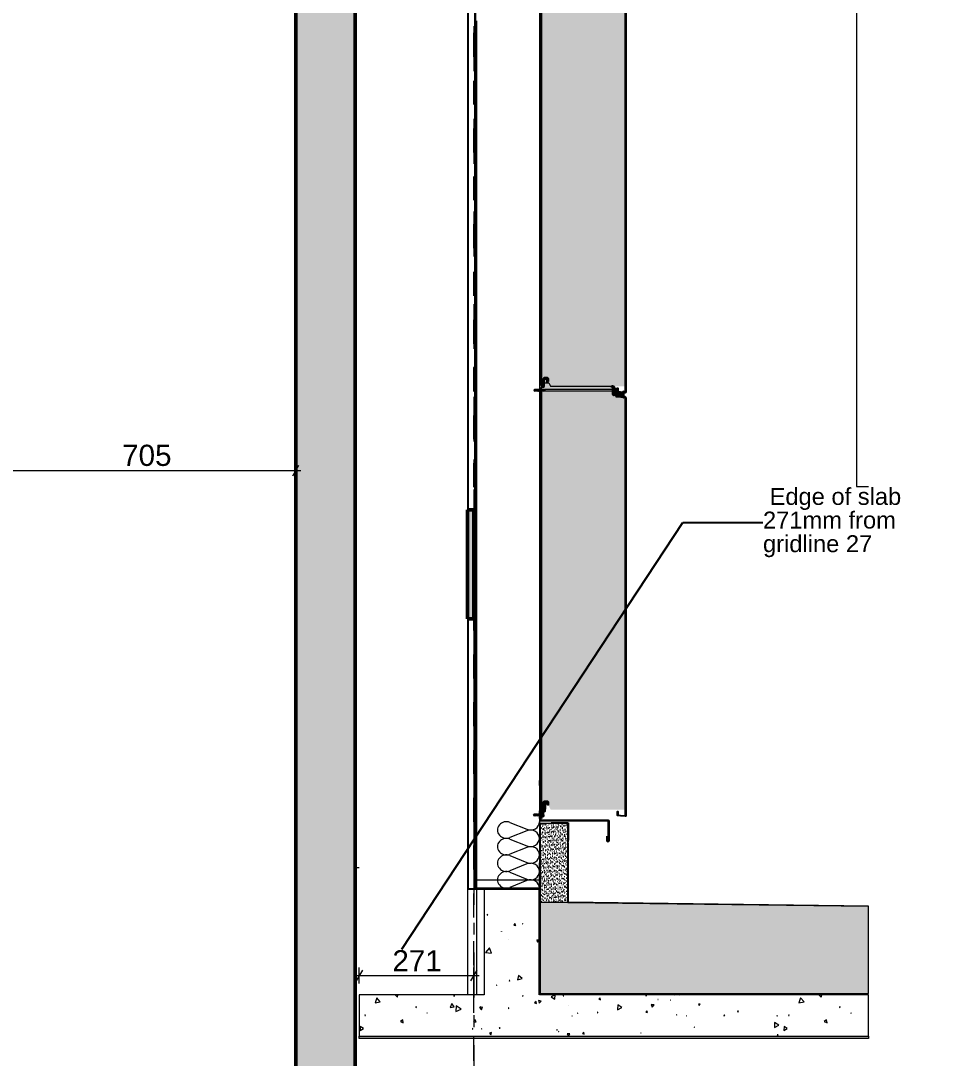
# Model space of a CAD drawing. Header units: millimetres. Extents: x -54677 to 188015, y -4000 to 32873.
# Drawn here: x 184998 to 187192, y 19067 to 21517 of the extents above; entities that cross this region are included whole.
import ezdxf

# ---------------------------------------------------------------- set-up
doc = ezdxf.new("R2010")
doc.units = ezdxf.units.MM
doc.header["$MEASUREMENT"] = 0
for name, pattern in [('Dashed', [112.888889, 56.444445, -56.444445]), ('Double Dashed', [218.722215, 105.83333, -42.333331, 28.222222, -42.333331]), ('HIDDEN', [47.625, 31.75, -15.875]), ('Hidden Line', [55, 45, -10])]:
    doc.linetypes.add(name, pattern=pattern)
doc.layers.add('2D Layer', color=7, linetype='Continuous')
doc.layers.add('New_2D Layer', color=7, linetype='Continuous')
for name, color, linetype, lineweight in [('2D Layer_Pen_No__1', 7, 'Continuous', 13), ('2D Layer_Pen_No__101', 252, 'Continuous', 15), ('2D Layer_Pen_No__146', 8, 'Continuous', 0), ('2D Layer_Pen_No__173', 1, 'Continuous', 18), ('2D Layer_Pen_No__191', 7, 'Continuous', 5), ('2D Layer_Pen_No__194', 7, 'Continuous', 25), ('2D Layer_Pen_No__2', 8, 'Continuous', 15), ('2D Layer_Pen_No__3', 7, 'Continuous', 18), ('2D Layer_Pen_No__4', 7, 'Continuous', 20), ('2D Layer_Pen_No__5', 7, 'Continuous', 25), ('2D Layer_Pen_No__6', 7, 'Continuous', 35), ('2D Layer_Pen_No__7', 7, 'Continuous', 35), ('2D Layer_Pen_No__85', 8, 'Continuous', 20), ('New_2D Layer_Pen_No__1', 7, 'Continuous', 13), ('New_2D Layer_Pen_No__160', 5, 'Continuous', 200), ('New_2D Layer_Pen_No__87', 8, 'Continuous', 20), ('New_2D Layer_Pen_No__88', 8, 'Continuous', 20), ('New_2D Layer_Pen_No__90', 8, 'Continuous', 20)]:
    doc.layers.add(name, color=color, linetype=linetype, lineweight=lineweight)
for name, color, linetype, lineweight, true_color in [('2D Layer_Pen_No__241', 7, 'Continuous', 13, 0xc30c20), ('2D Layer_Pen_No__61', 7, 'Continuous', 20, 0x6a6a6a), ('2D Layer_Pen_No__81', 7, 'Continuous', 20, 0x6a6a6a), ('New_2D Layer_Pen_No__147', 7, 'Continuous', 0, 0x606060), ('New_2D Layer_Pen_No__27', 7, 'Continuous', 50, 0x2a2a2a), ('New_2D Layer_Pen_No__30', 7, 'Continuous', 50, 0x2a2a2a)]:
    doc.layers.add(name, color=color, linetype=linetype, lineweight=lineweight, true_color=true_color)
doc.styles.add('GENERATED_STYLE_1', font='')
doc.styles.add('GENERATED_STYLE_2', font='')
doc.styles.get('GENERATED_STYLE_1').set_extended_font_data('Arial')
doc.styles.get('GENERATED_STYLE_2').set_extended_font_data('Swis721 BT')
doc.dimstyles.new('GENERATED_STYLE__1', dxfattribs={"dimtxt": 50, "dimasz": 19, "dimexe": 0.18, "dimexo": 50, "dimgap": 0.09, "dimtad": 1, "dimtih": 1, "dimtoh": 1, "dimdec": 0, "dimzin": 0, "dimdsep": 46, "dimtxsty": 'GENERATED_STYLE_1', "dimblk": 'ARROWHEAD_2', "dimblk1": 'ARROWHEAD_2', "dimblk2": 'ARROWHEAD_2', "dimcen": 0.09, "dimclrd": 7, "dimclre": 7, "dimclrt": 7, "dimadec": 0, "dimazin": 0, "dimtfac": 1, "dimtdec": 4, "dimtmove": 0, "dimatfit": 3, "dimfxl": 1, "dimtolj": 1, "dimtzin": 0, "dimarcsym": 0})
doc.dimstyles.new('GENERATED_STYLE__5', dxfattribs={"dimtxt": 0.18, "dimasz": 36.48, "dimexe": 0.18, "dimexo": 0.0625, "dimgap": 0.09, "dimtad": 0, "dimtih": 1, "dimtoh": 1, "dimdec": 4, "dimzin": 0, "dimdsep": 46, "dimcen": 0.09, "dimadec": 0, "dimazin": 0, "dimtfac": 1, "dimtdec": 4, "dimtmove": 0, "dimatfit": 3, "dimldrblk": 'ARROWHEAD_5', "dimfxl": 1, "dimtolj": 1, "dimtzin": 0, "dimarcsym": 0})
pattern_1 = [(37.5, (160184.873, 11417.1086), (-0.2519482, 7.7065243), [0, -6.079392, 0, -6.79932, 0, -6.49935]), (7.5, (160184.873, 11417.109), (7.078399, 11.2874554), [0, -3.279672, 0, -5.479452, 0, -2.09979]), (327.5, (160179.953, 11417.1086), (12.4553218, 0.022634), [0, -1.9998, 0, -7.19928, 0, -9.39906]), (317.5, (160179.953, 11417.109), (12.023304, 3.510351), [0, -0.9999, 0, -4.719528, 0, -5.39946])]

# ---------------------------------------------------------------- blocks, each defined once
blk = doc.blocks.new('*X65', base_point=(160184.9, 11417.1))
at = {"layer": '2D Layer_Pen_No__101', "linetype": 'Continuous'}
for p, q in [((186099.1, 19407), (186099, 19404.9)), ((186099, 19404.9), (186100.9, 19405.9)), ((186100.9, 19405.9), (186099.1, 19407)), ((186164.6, 19385.2), (186161.6, 19381.3)), ((186161.6, 19381.3), (186166.4, 19380.7)), ((186166.4, 19380.7), (186164.6, 19385.2)), ((186183, 19385.5), (186182.5, 19384.9)), ((186182.5, 19384.9), (186183.2, 19384.8)), ((186183.2, 19384.8), (186183, 19385.5)), ((186133, 19366.3), (186132.6, 19366.2)), ((186132.6, 19366.2), (186132.8, 19365.9)), ((186132.8, 19365.9), (186133, 19366.3)), ((186092.4, 19350), (186091.9, 19350.4)), ((186091.9, 19349.9), (186092.4, 19350)), ((186148.6, 19348.6), (186148.5, 19348.5)), ((186148.5, 19348.5), (186148.6, 19348.5)), ((186148.6, 19348.5), (186148.6, 19348.6)), ((186221.5, 19345.8), (186215.9, 19346.6)), ((186215.9, 19346.6), (186218, 19341.3)), ((186218, 19341.3), (186221.5, 19345.8)), ((186104.3, 19328.2), (186095.5, 19317.1)), ((186095.5, 19317.1), (186109.5, 19315)), ((186109.5, 19315), (186104.3, 19328.2)), ((186173.1, 19262.7), (186171, 19252)), ((186181.3, 19255.5), (186173.1, 19262.7)), ((186121.2, 19239.5), (186121.2, 19239)), ((186121.6, 19239.3), (186121.2, 19239.5)), ((186121.2, 19239), (186121.6, 19239.3)), ((186152.3, 19250.4), (186151.2, 19250.4)), ((186151.2, 19250.4), (186151.8, 19249.5)), ((186151.8, 19249.5), (186152.3, 19250.4)), ((186171, 19252), (186181.3, 19255.5)), ((185838.5, 19209.5), (185834.6, 19197.6)), ((185846.9, 19200.2), (185838.5, 19209.5)), ((185882.1, 19216.7), (185887.1, 19211.5)), ((185887.1, 19211.5), (185888.5, 19216.7)), ((186021.8, 19216.1), (186019.9, 19214.4)), ((186019.9, 19214.4), (186022.3, 19213.6)), ((186022.3, 19213.6), (186021.8, 19216.1)), ((186182.9, 19215.2), (186182.8, 19213.7)), ((186182.8, 19213.7), (186184.1, 19214.4)), ((186184.1, 19214.4), (186182.9, 19215.2)), ((186259.4, 19216.6), (186250.4, 19212.1)), ((186250.4, 19212.1), (186258.9, 19206.6)), ((186258.9, 19206.6), (186259.4, 19216.6)), ((186278.8, 19215.2), (186278.6, 19214.2)), ((186278.6, 19214.2), (186279.6, 19214.5)), ((186279.6, 19214.5), (186278.8, 19215.2)), ((186365.9, 19209.5), (186362.3, 19207)), ((186366.3, 19205.1), (186365.9, 19209.5)), ((186474.2, 19216.5), (186473.7, 19214.7)), ((186473.7, 19214.7), (186475.5, 19215.2)), ((186475.5, 19215.2), (186474.2, 19216.5)), ((186542.1, 19215.5), (186541.9, 19215.2)), ((186541.9, 19215.2), (186542.3, 19215.1)), ((186542.3, 19215.1), (186542.1, 19215.5)), ((186554.1, 19216.7), (186554.3, 19216.3)), ((186554.3, 19216.3), (186554.5, 19216.7)), ((186838.5, 19209.5), (186834.6, 19197.6)), ((186846.9, 19200.2), (186838.5, 19209.5)), ((186882.1, 19216.7), (186887.1, 19211.5)), ((186887.1, 19211.5), (186888.5, 19216.7)), ((185834.6, 19197.6), (185846.9, 19200.2)), ((185931.9, 19188.3), (185930.1, 19188.1)), ((185930.1, 19188.1), (185931.2, 19186.6)), ((185931.2, 19186.6), (185931.9, 19188.3)), ((186015.5, 19196), (186011.9, 19186.9)), ((186011.9, 19186.9), (186021.5, 19188.3)), ((186021.5, 19188.3), (186015.5, 19196)), ((186026, 19191.2), (186024.9, 19177.4)), ((186024.9, 19177.4), (186037.4, 19183.3)), ((186037.4, 19183.3), (186026, 19191.2)), ((186088, 19188.1), (186081.2, 19187.2)), ((186081.2, 19187.2), (186085.3, 19181.7)), ((186084.1, 19189.2), (186083.7, 19188.9)), ((186083.7, 19188.9), (186084.2, 19188.7)), ((186084.2, 19188.7), (186084.1, 19189.2)), ((186085.3, 19181.7), (186088, 19188.1)), ((186150, 19185.9), (186149, 19185.1)), ((186149, 19185.1), (186150.2, 19184.7)), ((186150.2, 19184.7), (186150, 19185.9)), ((186214.6, 19200.8), (186211, 19197.7)), ((186211, 19197.7), (186215.5, 19196.1)), ((186215.5, 19196.1), (186214.6, 19200.8)), ((186226.3, 19202), (186219.9, 19203.6)), ((186219.9, 19203.6), (186221.8, 19197.3)), ((186221.8, 19197.3), (186226.3, 19202)), ((186291.1, 19192.1), (186291, 19192.2)), ((186291, 19192.2), (186291, 19192.1)), ((186291, 19192.1), (186291.1, 19192.1)), ((186362.3, 19207), (186366.3, 19205.1)), ((186407.1, 19192.9), (186406.9, 19181.8)), ((186406.9, 19181.8), (186416.6, 19187.2)), ((186416.6, 19187.2), (186407.1, 19192.9)), ((186493, 19193.5), (186485.9, 19194.4)), ((186485.9, 19194.4), (186488.7, 19187.8)), ((186488.7, 19187.8), (186493, 19193.5)), ((186502.2, 19206.1), (186502.2, 19205.9)), ((186502.4, 19206), (186502.2, 19206.1)), ((186502.2, 19205.9), (186502.4, 19206)), ((186531.4, 19204.1), (186531.3, 19204)), ((186531.3, 19204), (186531.5, 19203.9)), ((186531.5, 19203.9), (186531.4, 19204.1)), ((186601.5, 19194.9), (186597.8, 19194.9)), ((186597.8, 19194.9), (186599.6, 19191.7)), ((186599.6, 19191.7), (186601.5, 19194.9)), ((186834.6, 19197.6), (186846.9, 19200.2)), ((186931.9, 19188.3), (186930.1, 19188.1)), ((186930.1, 19188.1), (186931.2, 19186.6)), ((186931.2, 19186.6), (186931.9, 19188.3)), ((185810.9, 19169.4), (185810.5, 19167.9)), ((185810.5, 19167.9), (185812, 19168.3)), ((185812, 19168.3), (185810.9, 19169.4)), ((185957.5, 19174.1), (185957.2, 19173.6)), ((185957.2, 19173.6), (185957.7, 19173.5)), ((185957.7, 19173.5), (185957.5, 19174.1)), ((186070, 19158.4), (186066.7, 19152.9)), ((186073.1, 19152.8), (186070, 19158.4)), ((186300, 19166.9), (186299.9, 19166.8)), ((186299.9, 19166.8), (186300, 19166.8)), ((186300, 19166.8), (186300, 19166.9)), ((186312.7, 19173.2), (186312.1, 19173.5)), ((186312.1, 19173.5), (186312.2, 19172.7)), ((186312.2, 19172.7), (186312.7, 19173.2)), ((186360.3, 19176.2), (186358.6, 19175.1)), ((186358.6, 19175.1), (186360.4, 19174.1)), ((186360.4, 19174.1), (186360.3, 19176.2)), ((186476, 19178.9), (186473.4, 19176.1)), ((186473.4, 19176.1), (186477.1, 19175.2)), ((186477.1, 19175.2), (186476, 19178.9)), ((186546.3, 19169.3), (186545.7, 19169.6)), ((186545.7, 19169.6), (186545.7, 19169)), ((186545.7, 19169), (186546.3, 19169.3)), ((186569.2, 19167.4), (186568.7, 19167.3)), ((186568.7, 19167.3), (186569, 19166.9)), ((186569, 19166.9), (186569.2, 19167.4)), ((186658.9, 19169.7), (186657.9, 19167.6)), ((186657.9, 19167.6), (186660.2, 19167.7)), ((186660.2, 19167.7), (186658.9, 19169.7)), ((186692.3, 19178), (186689.5, 19178.1)), ((186689.5, 19178.1), (186690.8, 19175.7)), ((186690.8, 19175.7), (186692.3, 19178)), ((186783.4, 19168.2), (186782.8, 19166.9)), ((186782.8, 19166.9), (186784.3, 19167)), ((186784.3, 19167), (186783.4, 19168.2)), ((186810.9, 19169.4), (186810.5, 19167.9)), ((186810.5, 19167.9), (186812, 19168.3)), ((186812, 19168.3), (186810.9, 19169.4)), ((186957.5, 19174.1), (186957.2, 19173.6)), ((186957.2, 19173.6), (186957.7, 19173.5)), ((186957.7, 19173.5), (186957.5, 19174.1)), ((185799.7, 19141.7), (185799.4, 19133)), ((185799.4, 19133), (185807.1, 19137.1)), ((185807.1, 19137.1), (185799.7, 19141.7)), ((185900.1, 19157.9), (185894.6, 19153.6)), ((185894.6, 19153.6), (185901.2, 19150.9)), ((185901.2, 19150.9), (185900.1, 19157.9)), ((186065.1, 19137), (186064, 19136.4)), ((186064, 19136.4), (186065, 19135.7)), ((186065, 19135.7), (186065.1, 19137)), ((186066.7, 19152.9), (186073.1, 19152.8)), ((186086.3, 19136.3), (186086, 19136.5)), ((186086, 19136.5), (186086, 19136.1)), ((186086, 19136.1), (186086.3, 19136.3)), ((186128.2, 19139.7), (186127.5, 19137.9)), ((186127.5, 19137.9), (186129.4, 19138.2)), ((186129.4, 19138.2), (186128.2, 19139.7)), ((186263.6, 19134.7), (186263.1, 19133.7)), ((186263.1, 19133.7), (186264.2, 19133.8)), ((186264.2, 19133.8), (186263.6, 19134.7)), ((186587.7, 19140.4), (186588.2, 19139.6)), ((186588.7, 19140.4), (186587.7, 19140.4)), ((186588.2, 19139.6), (186588.7, 19140.4)), ((186777.1, 19151.7), (186776.9, 19139.5)), ((186776.9, 19139.5), (186787.5, 19145.3)), ((186787.5, 19145.3), (186777.1, 19151.7)), ((186799.7, 19141.7), (186799.4, 19133)), ((186799.4, 19133), (186807.1, 19137.1)), ((186807.1, 19137.1), (186799.7, 19141.7)), ((186900.1, 19157.9), (186894.6, 19153.6)), ((186894.6, 19153.6), (186901.2, 19150.9)), ((186901.2, 19150.9), (186900.1, 19157.9)), ((186109.6, 19127.6), (186104.2, 19126.7)), ((186104.2, 19126.7), (186107.7, 19122.5)), ((186107.7, 19122.5), (186109.6, 19127.6)), ((186267.9, 19131.1), (186267.1, 19130.3)), ((186267.1, 19130.3), (186268.2, 19130.1)), ((186268.2, 19130.1), (186267.9, 19131.1)), ((186294.1, 19125.1), (186287.7, 19125.1)), ((186287.7, 19125.1), (186290.9, 19119.6)), ((186290.9, 19119.6), (186294.1, 19125.1)), ((186327.2, 19128.6), (186323.7, 19125.6)), ((186323.7, 19125.6), (186328.1, 19124.1)), ((186328.1, 19124.1), (186327.2, 19128.6)), ((186461.4, 19126.9), (186461.7, 19126.5)), ((186461.9, 19126.9), (186461.4, 19126.9)), ((186461.7, 19126.5), (186461.9, 19126.9)), ((186783.5, 19122.5), (186784.3, 19120.5)), ((186785.7, 19122.2), (186783.5, 19122.5)), ((186784.3, 19120.5), (186785.7, 19122.2))]:
    blk.add_line(p, q, dxfattribs=at)
blk = doc.blocks.new('Fill_12_2', base_point=(160184.9, 11417.1))
at = {"layer": '2D Layer_Pen_No__2', "linetype": 'Continuous'}
for p, q in [((186222.3, 19466.7), (186091.9, 19466.7)), ((186091.9, 19466.7), (186091.9, 19216.7)), ((186222.3, 19216.7), (186222.3, 19466.7)), ((186091.9, 19216.7), (185797.3, 19216.7)), ((185797.3, 19216.7), (185797.3, 19119.1)), ((186998.6, 19216.7), (186222.3, 19216.7)), ((186998.6, 19119.1), (186998.6, 19216.7)), ((185797.3, 19119.1), (186998.6, 19119.1))]:
    blk.add_line(p, q, dxfattribs=at)
at = {"layer": '2D Layer_Pen_No__101', "linetype": 'Continuous'}
blk.add_blockref('*X65', (160184.9, 11417.1), dxfattribs=at)
blk = doc.blocks.new('Fiber Insulation 17[2]_2', base_point=(186222.4, 19625.6))
at = {"layer": '2D Layer_Pen_No__1', "linetype": 'Continuous'}
for p, q in [((186152.9, 19624), (186192.9, 19607.7)), ((186192.9, 19604.4), (186152.9, 19588)), ((186152.9, 19584.7), (186192.9, 19568.4)), ((186192.9, 19565.1), (186152.9, 19548.8)), ((186152.9, 19545.5), (186192.9, 19529.2)), ((186192.9, 19525.9), (186152.9, 19509.6)), ((186152.9, 19506.3), (186192.9, 19490)), ((186192.9, 19486.7), (186152.9, 19470.4))]:
    blk.add_line(p, q, dxfattribs=at)
for centre, start_param, end_param in [((186144.5, 19606), 1.158003, 5.125183), ((186201.3, 19625.6), 4.299596, 6.283185), ((186201.3, 19586.4), 0, 1.983589), ((186144.5, 19566.8), 1.158003, 5.125183), ((186201.3, 19586.4), 4.299596, 6.283185), ((186201.3, 19547.2), 0, 1.983589), ((186144.5, 19527.6), 1.158003, 5.125183), ((186201.3, 19547.2), 4.299596, 6.283185), ((186201.3, 19507.9), 0, 1.983589), ((186144.5, 19488.3), 1.158003, 5.125183), ((186201.3, 19507.9), 4.299596, 6.283185), ((186201.3, 19468.7), 0, 1.983589)]:
    blk.add_ellipse(centre, major_axis=(21, 0), ratio=0.932631, start_param=start_param, end_param=end_param, dxfattribs=at)
blk = doc.blocks.new('*D79', base_point=(160184.9, 11417.1))
at = {"layer": 'New_2D Layer_Pen_No__1', "linetype": 'Continuous'}
for p, q in [((185797.3, 19243.6), (185797.3, 19281.1)), ((186067.9, 19220.2), (186067.9, 19281.1)), ((185785.1, 19262.3), (185797.3, 19262.3)), ((185804.5, 19274.8), (185790.1, 19249.8)), ((185797.3, 19262.3), (186067.9, 19262.3)), ((186060.7, 19249.8), (186075.2, 19274.8)), ((186067.9, 19262.3), (186080.2, 19262.3))]:
    blk.add_line(p, q, dxfattribs=at)
at = {"layer": 'New_2D Layer_Pen_No__1', "insert": (185875.4, 19272.3), "char_height": 50, "attachment_point": 7, "style": 'GENERATED_STYLE_1'}
blk.add_mtext('\\A1;{\\fArial|b0|i0|c0|p34;271}', dxfattribs=at)
blk = doc.blocks.new('ARROWHEAD_2')
at = {"color": 0, "linetype": 'Continuous', "lineweight": 0}
for p, q in [((0, 0), (-1, 0)), ((-0.38, -0.66), (0.38, 0.66))]:
    blk.add_line(p, q, dxfattribs=at)
blk = doc.blocks.new('*D83', base_point=(160184.9, 11417.1))
at = {"layer": 'New_2D Layer_Pen_No__1', "linetype": 'Continuous'}
for p, q in [((184949.5, 20467.6), (184935.1, 20442.6)), ((184942.3, 20104), (184942.3, 20473.8)), ((185640.1, 20442.6), (185654.5, 20467.6)), ((185647.3, 20127.2), (185647.3, 20473.8)), ((184930.1, 20455.1), (184942.3, 20455.1)), ((184942.3, 20455.1), (185647.3, 20455.1)), ((185647.3, 20455.1), (185659.5, 20455.1))]:
    blk.add_line(p, q, dxfattribs=at)
at = {"layer": 'New_2D Layer_Pen_No__1', "insert": (185237.6, 20465.1), "char_height": 50, "attachment_point": 7, "style": 'GENERATED_STYLE_1'}
blk.add_mtext('\\A1;{\\fArial|b0|i0|c0|p34;705}', dxfattribs=at)
blk = doc.blocks.new('ARROWHEAD_5')
at = {"color": 0, "linetype": 'Continuous', "lineweight": 0}
blk.add_line((0, 0), (-1, 0), dxfattribs=at)
blk.add_solid([(-1, 0.2679), (0, 0), (-1, -0.2679), (-1, 0.2679)], dxfattribs=at)

msp = doc.modelspace()

# ---------------------------------------------------------------- hatches: boundary and pattern name
at = {"layer": '2D Layer_Pen_No__1', "linetype": 'Continuous'}
msp.add_hatch(color=256, dxfattribs=at).paths.add_polyline_path([(186226.7, 19649.5), (186226.3, 19649.6), (186226.3, 19633.6), (186226.7, 19633.7)])
at = {"layer": '2D Layer_Pen_No__101', "linetype": 'Continuous'}
h = msp.add_hatch(dxfattribs=at)
h.set_pattern_fill('AR_SAND_0002', color=256, style=0, pattern_type=2)
h.set_pattern_definition(pattern_1)
h.paths.add_polyline_path([(186289.3, 19621.3), (186224.2, 19621.3), (186224.2, 19435.9), (186289.3, 19435)])
h = msp.add_hatch(dxfattribs=at)
h.set_pattern_fill('AR_SAND_0002', color=256, style=0, pattern_type=2)
h.set_pattern_definition(pattern_1)
h.paths.add_polyline_path([(186998.6, 19426.1), (186224.2, 19435.9), (186224.2, 19219.7), (186998.6, 19219.7)])
at = {"layer": '2D Layer_Pen_No__146', "linetype": 'Continuous'}
msp.add_hatch(color=256, dxfattribs=at).paths.add_polyline_path([(185797.3, 19113.9), (185797.3, 19119.1), (186998.6, 19119.1), (186998.6, 19113.9)])
at = {"layer": '2D Layer_Pen_No__3', "linetype": 'Continuous'}
h = msp.add_hatch(dxfattribs=at)
h.set_pattern_fill('ANSI31_0002', color=256, style=0, pattern_type=2)
h.set_pattern_definition([(45, (185468.97, 20000.53), (-220.97, 220.97), [])])
h.paths.add_polyline_path([(186232, 20669.9), (186233.2, 20669.9, -0.304072), (186235.7, 20671.6), (186239.7, 20671.6, -0.414214), (186241.3, 20669.9), (186242.2, 20669.9), (186242.2, 20672.5, 0.414214), (186241.2, 20673.6), (186234.1, 20673.6, 0.39896), (186232.1, 20671.7)])
msp.add_hatch(color=256, dxfattribs=at).paths.add_polyline_path([(186235.7, 20671.6), (186239.7, 20671.6, -0.414214), (186241.3, 20669.9), (186242.2, 20669.9), (186242.2, 20672.5, 0.414214), (186241.2, 20673.6), (186234.1, 20673.6, 0.39896), (186232.1, 20671.7), (186232, 20669.9), (186233.2, 20669.9, -0.304072)])
h = msp.add_hatch(dxfattribs=at)
h.set_pattern_fill('ANSI31_0002', color=256, style=0, pattern_type=2)
h.set_pattern_definition([(45, (185468.97, 19000.53), (-220.97, 220.97), [])])
h.paths.add_polyline_path([(186232, 19669.9), (186233.2, 19669.9, -0.304072), (186235.7, 19671.6), (186239.7, 19671.6, -0.414214), (186241.3, 19669.9), (186242.2, 19669.9), (186242.2, 19672.5, 0.414214), (186241.2, 19673.6), (186234.1, 19673.6, 0.39896), (186232.1, 19671.7)])
at = {"layer": '2D Layer_Pen_No__4', "linetype": 'Continuous', "lineweight": 0, "true_color": 0x000000}
for points in [[(186226.8, 21540), (186226.8, 20674), (186226.8, 20674.1), (186243.8, 20674.1), (186243.8, 20664.1), (186248.8, 20654.1), (186425.8, 20654.1), (186425.8, 21540)], [(186235.4, 20647.2), (186236.1, 20646.4), (186395.8, 20646.4), (186395.8, 20652.3, 0.085197), (186395.8, 20652.7), (186391.1, 20652.7), (186391.1, 20654.1), (186248.8, 20654.1), (186244.9, 20661.9), (186233.6, 20661.9), (186233.6, 20651.9), (186228.8, 20651.9), (186226.8, 20649.9), (186226.8, 20646.4), (186227.1, 20646.4), (186227.4, 20647.2), (186227.1, 20646), (186227.2, 20646), (186227.5, 20645.3), (186227.6, 20645.3), (186228.1, 20646.4), (186227.4, 20647.2)], [(186425.8, 20540), (186425.8, 20616), (186425.8, 20627), (186418.2, 20627.6), (186416.3, 20627.8), (186402.8, 20629), (186402.8, 20631.6, 0.177727), (186402.7, 20632), (186395.8, 20632.7), (186395.8, 20642), (186395.4, 20642.4), (186237.6, 20642.4), (186236.7, 20640.5), (186236.4, 20641.3), (186235.3, 20641.3), (186234.7, 20640.5), (186234.4, 20641.3), (186233.3, 20641.3), (186232.7, 20640.5), (186232.4, 20641.3), (186231.3, 20641.3), (186230.7, 20640.5), (186230.4, 20641.3), (186229.3, 20641.3), (186228.7, 20640.5), (186228.4, 20641.3), (186227.3, 20641.3), (186226.8, 20640.7), (186226.8, 20540)], [(186226.8, 20540), (186226.8, 19674), (186226.8, 19674.1), (186243.8, 19674.1), (186243.8, 19664.1), (186248.8, 19654.1), (186425.8, 19654.1), (186425.8, 20540)]]:
    msp.add_hatch(color=178, dxfattribs=at).paths.add_polyline_path(points)
at = {"layer": '2D Layer_Pen_No__4', "linetype": 'Continuous'}
h = msp.add_hatch(dxfattribs=at)
h.set_pattern_fill('INSUL_0002', color=256, style=0, pattern_type=2)
h.set_pattern_definition([(45, (185668.7, 19650), (-1591, 1591), []), (45, (185138.4, 20180.3), (-1591, 1591), [750, -750]), (45, (184608, 20710.7), (-1591, 1591), [750, -750])])
h.paths.add_polyline_path([(186397.9, 20646.4), (186395.8, 20652.3, 0.085197), (186395.8, 20652.7), (186391.1, 20652.7), (186391.1, 20654.1), (186248.8, 20654.1), (186244.9, 20661.9), (186233.6, 20661.9), (186233.6, 20651.9), (186228.8, 20651.9), (186226.8, 20649.9), (186226.8, 20645.6), (186227.2, 20646), (186227.5, 20645.3), (186228.5, 20645.3), (186229.2, 20646), (186229.5, 20645.3), (186230.5, 20645.3), (186231.2, 20646), (186231.5, 20645.3), (186232.5, 20645.3), (186233.2, 20646), (186233.5, 20645.3), (186234.5, 20645.3), (186235.2, 20646), (186237.6, 20646.4)])
h = msp.add_hatch(dxfattribs=at)
h.set_pattern_fill('INSUL_0002', color=256, style=0, pattern_type=2)
h.set_pattern_definition([(45, (185668.7, 19483.6), (-1591, 1591), []), (45, (185138.4, 20014), (-1591, 1591), [750, -750]), (45, (184608, 20544.2), (-1591, 1591), [750, -750])])
h.paths.add_polyline_path([(186226.8, 20373.6), (186425.8, 20373.6), (186425.8, 20459.8, 0.204142), (186425.5, 20460.6), (186402.8, 20462.5), (186402.8, 20465.1, 0.177727), (186402.7, 20465.6), (186395.8, 20466.2), (186396.1, 20476), (186237.6, 20476), (186236.7, 20474.1), (186236.4, 20474.8), (186235.3, 20474.8), (186234.7, 20474.1), (186234.4, 20474.8), (186233.3, 20474.8), (186232.7, 20474.1), (186232.4, 20474.8), (186231.3, 20474.8), (186230.7, 20474.1), (186230.4, 20474.8), (186229.3, 20474.8), (186228.7, 20474.1), (186228.4, 20474.8), (186227.3, 20474.8), (186226.8, 20474.2)])
at = {"layer": '2D Layer_Pen_No__7', "linetype": 'Continuous'}
h = msp.add_hatch(dxfattribs=at)
h.set_pattern_fill('ANSI31_0002', color=256, style=0, pattern_type=2)
h.set_pattern_definition([(135, (186303.94, 20518.55), (265.17, 265.17), [])])
h.paths.add_polyline_path([(186409.8, 20635, 0.512725), (186409.8, 20634.2), (186412.8, 20632.1, 0.645734), (186413.1, 20632.3), (186413, 20632.6), (186415.4, 20632.6), (186416.2, 20632.1, 0.645734), (186416.5, 20632.3), (186416.4, 20632.6), (186417.9, 20632.6, -0.414214), (186418.4, 20632.1), (186418.4, 20630.8, 0.185503), (186418.6, 20630.1), (186419.9, 20628.7, 0.189692), (186420.6, 20628.4), (186423.3, 20628.1, 0.78441), (186423.4, 20628.7), (186421.7, 20629.1, -0.34718), (186420.9, 20630.1), (186420.9, 20638.4, -0.396857), (186421.8, 20639.4), (186423.5, 20639.5, 0.78441), (186423.5, 20640.1), (186420.2, 20640.4, 0.235302), (186419.4, 20640), (186418.6, 20639.2, 0.185503), (186418.4, 20638.5), (186418.4, 20637.1, -0.414214), (186417.9, 20636.6), (186416.4, 20636.6), (186416.5, 20637, 0.645734), (186416.2, 20637.2), (186415.4, 20636.6), (186413, 20636.6), (186413.1, 20637, 0.645734), (186412.8, 20637.2)])
h.paths.add_polyline_path([(186411.2, 20634.5, -0.512725), (186411.2, 20634.8), (186412.4, 20635.6, -0.157084), (186412.6, 20635.7), (186414.9, 20635.7), (186414.4, 20634.6), (186414.9, 20633.5), (186412.6, 20633.5, -0.157084), (186412.4, 20633.6)], flags=0)
h.paths.add_polyline_path([(186415.3, 20634.6), (186415.8, 20635.7), (186418.7, 20635.7, -0.414214), (186418.9, 20635.5), (186418.9, 20633.7, -0.414214), (186418.7, 20633.5), (186415.8, 20633.5)], flags=0)
at = {"layer": 'New_2D Layer_Pen_No__147', "linetype": 'Continuous'}
h = msp.add_hatch(dxfattribs=at)
h.set_pattern_fill('Structural_Concrete_0002', color=256, style=0, pattern_type=2)
h.set_pattern_definition([(45, (160184.87, 11417.11), (-73.4847, 73.4847), [10, -50]), (45, (160169.34, 11475.06), (-73.4847, 73.4847), [10, -50]), (105, (160184.87, 11417.11), (100.38196, 26.89726), [10, -50]), (105, (160227.3, 11459.54), (100.38196, 26.89726), [10, -50]), (165, (160191.94, 11424.18), (26.89726, 100.38196), [10, -50]), (165, (160234.37, 11466.61), (26.89726, 100.38196), [10, -50]), (45, (160177.802, 11424.18), (-14.142136, 14.142136), [0, -20, 0, -30]), (90, (160184.873, 11431.25), (-20, 0), [0, -15, 0, -25])])
h.paths.add_polyline_path([(185647.3, 11367.1), (185787.3, 11367.1), (185787.3, 31517.1), (185647.3, 31517.1)])
at = {"layer": 'New_2D Layer_Pen_No__160', "linetype": 'Continuous', "lineweight": 0, "true_color": 0x00007f}
msp.add_hatch(color=176, dxfattribs=at).paths.add_polyline_path([(186067.9, 20362.2), (186052.9, 20362.2), (186052.9, 20105), (186067.9, 20105)])

# ---------------------------------------------------------------- linework, layer by layer
at = {"layer": '2D Layer_Pen_No__1', "linetype": 'Continuous'}
for p, q in [((186399.5, 20653.4), (186396.5, 20653.4)), ((186396.5, 20653.4), (186396.5, 20653.1)), ((186399.5, 20644.4), (186399.5, 20653.4)), ((186209.3, 20644.4), (186213.5, 20646.4)), ((186209.3, 20644.4), (186210.6, 20646.4)), ((186209.3, 20644.4), (186210.6, 20642.4)), ((186217.1, 20646.4), (186210.6, 20646.4)), ((186210.6, 20642.4), (186215.8, 20644.7)), ((186217, 20642.4), (186210.6, 20642.4)), ((186213.5, 20646.4), (186216.4, 20645.6)), ((186216.4, 20645.6), (186215.8, 20644.7)), ((186217.3, 20642.4), (186216.3, 20642.4)), ((186217.4, 20647.2), (186217, 20645.4)), ((186217.4, 20647.2), (186217, 20646.1)), ((186218.1, 20646.4), (186217, 20644)), ((186217, 20646.1), (186217, 20644)), ((186219.4, 20647.2), (186217.3, 20642.4)), ((186217.3, 20642.4), (186217.9, 20641.7)), ((186218.1, 20646.4), (186217.4, 20647.2)), ((186219.4, 20647.2), (186217.9, 20641.7)), ((186220.1, 20646.4), (186217.9, 20641.7)), ((186219.1, 20646.4), (186218.1, 20646.4)), ((186219.3, 20642.4), (186218.3, 20642.4)), ((186221.4, 20647.2), (186219.3, 20642.4)), ((186219.3, 20642.4), (186219.9, 20641.7)), ((186220.1, 20646.4), (186219.4, 20647.2)), ((186221.4, 20647.2), (186219.9, 20641.7)), ((186222.1, 20646.4), (186219.9, 20641.7)), ((186221.1, 20646.4), (186220.1, 20646.4)), ((186221.3, 20642.4), (186220.3, 20642.4)), ((186223.4, 20647.2), (186221.3, 20642.4)), ((186221.3, 20642.4), (186221.9, 20641.7)), ((186222.1, 20646.4), (186221.4, 20647.2)), ((186223.4, 20647.2), (186221.9, 20641.7)), ((186224.1, 20646.4), (186221.9, 20641.7)), ((186223.1, 20646.4), (186222.1, 20646.4)), ((186223.3, 20642.4), (186222.3, 20642.4)), ((186225.4, 20647.2), (186223.3, 20642.4)), ((186223.3, 20642.4), (186223.9, 20641.7)), ((186224.1, 20646.4), (186223.4, 20647.2)), ((186225.4, 20647.2), (186223.9, 20641.7)), ((186226.1, 20646.4), (186223.9, 20641.7)), ((186225.1, 20646.4), (186224.1, 20646.4)), ((186225.3, 20642.4), (186224.3, 20642.4)), ((186227.4, 20647.2), (186225.3, 20642.4)), ((186225.3, 20642.4), (186225.9, 20641.7)), ((186226.1, 20646.4), (186225.4, 20647.2)), ((186227.4, 20647.2), (186225.9, 20641.7)), ((186228.1, 20646.4), (186225.9, 20641.7)), ((186227.1, 20646.4), (186226.1, 20646.4)), ((186227.3, 20642.4), (186226.3, 20642.4)), ((186229.4, 20647.2), (186227.3, 20642.4)), ((186227.3, 20642.4), (186227.9, 20641.7)), ((186228.1, 20646.4), (186227.4, 20647.2)), ((186229.4, 20647.2), (186227.9, 20641.7)), ((186230.1, 20646.4), (186227.9, 20641.7)), ((186229.1, 20646.4), (186228.1, 20646.4)), ((186229.3, 20642.4), (186228.3, 20642.4)), ((186231.4, 20647.2), (186229.3, 20642.4)), ((186229.3, 20642.4), (186229.9, 20641.7)), ((186230.1, 20646.4), (186229.4, 20647.2)), ((186231.4, 20647.2), (186229.9, 20641.7)), ((186232.1, 20646.4), (186229.9, 20641.7)), ((186231.1, 20646.4), (186230.1, 20646.4)), ((186231.3, 20642.4), (186230.3, 20642.4)), ((186233.4, 20647.2), (186231.3, 20642.4)), ((186231.3, 20642.4), (186231.9, 20641.7)), ((186232.1, 20646.4), (186231.4, 20647.2)), ((186233.4, 20647.2), (186231.9, 20641.7)), ((186234.1, 20646.4), (186231.9, 20641.7)), ((186233.1, 20646.4), (186232.1, 20646.4)), ((186233.3, 20642.4), (186232.3, 20642.4)), ((186235.4, 20647.2), (186233.3, 20642.4)), ((186233.3, 20642.4), (186233.9, 20641.7)), ((186234.1, 20646.4), (186233.4, 20647.2)), ((186235.4, 20647.2), (186233.9, 20641.7)), ((186236.1, 20646.4), (186233.9, 20641.7)), ((186235.1, 20646.4), (186234.1, 20646.4)), ((186399.5, 20642.4), (186234.3, 20642.4)), ((186236.1, 20646.4), (186235.4, 20647.2)), ((186399.5, 20646.4), (186236.1, 20646.4)), ((186400.7, 20649.7), (186399.5, 20649.7)), ((186399.5, 20649.7), (186399.5, 20639.1)), ((186400.7, 20639.1), (186399.5, 20639.1)), ((186399.5, 20635.5), (186399.5, 20639.1)), ((186400.7, 20639.1), (186400.7, 20649.7)), ((186404, 20648.7), (186400.7, 20648.7)), ((186404.1, 20646.5), (186400.7, 20646.5)), ((186404.1, 20642.3), (186400.7, 20642.3)), ((186404, 20640.1), (186400.7, 20640.1)), ((186401.1, 20642.3), (186401.1, 20646.5)), ((186404.5, 20644.4), (186404.5, 20647.5)), ((186404.5, 20644.4), (186404.5, 20641.3)), ((186226.3, 19641.6), (186226.3, 19649.6)), ((186226.7, 19649.5), (186226.3, 19649.6)), ((186226.7, 19641.6), (186226.7, 19649.5)), ((186208.2, 19641.6), (186209.5, 19643.6)), ((186208.2, 19641.6), (186212.5, 19639.6)), ((186208.2, 19641.6), (186209.5, 19639.6)), ((186209.5, 19643.6), (186214.7, 19641.4)), ((186215.9, 19643.6), (186209.5, 19643.6)), ((186215.9, 19639.6), (186209.5, 19639.6)), ((186212.5, 19639.6), (186215.4, 19640.4)), ((186216, 19639.6), (186213, 19639.6)), ((186215.4, 19640.4), (186214.7, 19641.4)), ((186216.2, 19643.6), (186215.2, 19643.6)), ((186215.9, 19639.9), (186215.9, 19642.1)), ((186217, 19639.6), (186215.9, 19642.1)), ((186216.4, 19638.9), (186215.9, 19640.6)), ((186216.4, 19638.9), (186215.9, 19639.9)), ((186216.2, 19643.6), (186216.8, 19644.4)), ((186218.4, 19638.9), (186216.2, 19643.6)), ((186217, 19639.6), (186216.4, 19638.9)), ((186219, 19639.6), (186216.8, 19644.4)), ((186218.4, 19638.9), (186216.8, 19644.4)), ((186218, 19639.6), (186217, 19639.6)), ((186218.2, 19643.6), (186217.2, 19643.6)), ((186218.2, 19643.6), (186218.8, 19644.4)), ((186220.4, 19638.9), (186218.2, 19643.6)), ((186219, 19639.6), (186218.4, 19638.9)), ((186221, 19639.6), (186218.8, 19644.4)), ((186220.4, 19638.9), (186218.8, 19644.4)), ((186220, 19639.6), (186219, 19639.6)), ((186220.2, 19643.6), (186219.2, 19643.6)), ((186220.2, 19643.6), (186220.8, 19644.4)), ((186222.4, 19638.9), (186220.2, 19643.6)), ((186221, 19639.6), (186220.4, 19638.9)), ((186223, 19639.6), (186220.8, 19644.4)), ((186222.4, 19638.9), (186220.8, 19644.4)), ((186222, 19639.6), (186221, 19639.6)), ((186222.2, 19643.6), (186221.2, 19643.6)), ((186222.2, 19643.6), (186222.8, 19644.4)), ((186224.4, 19638.9), (186222.2, 19643.6)), ((186223, 19639.6), (186222.4, 19638.9)), ((186224.4, 19638.9), (186222.8, 19644.4)), ((186225, 19639.6), (186222.8, 19644.4)), ((186224, 19639.6), (186223, 19639.6)), ((186224.2, 19643.6), (186223.2, 19643.6)), ((186224.2, 19643.6), (186224.8, 19644.4)), ((186226.3, 19639.1), (186224.2, 19643.6)), ((186225, 19639.6), (186224.4, 19638.9)), ((186226.3, 19641.2), (186224.8, 19644.4)), ((186226.3, 19639.2), (186224.8, 19644.4)), ((186226, 19639.6), (186225, 19639.6)), ((186226.2, 19643.6), (186225.2, 19643.6)), ((186226.2, 19643.6), (186226.3, 19643.7)), ((186226.3, 19643.5), (186226.2, 19643.6)), ((186226.3, 19641.6), (186226.3, 19633.6)), ((186226.7, 19633.7), (186226.3, 19633.6)), ((186226.7, 19641.6), (186226.7, 19633.7)), ((186228.1, 19646.9), (186228.1, 19636.3)), ((186229.3, 19646.9), (186228.1, 19646.9)), ((186229.3, 19636.3), (186228.1, 19636.3)), ((186229.3, 19646.9), (186229.3, 19636.3)), ((186232.6, 19645.9), (186229.3, 19645.9)), ((186232.7, 19643.7), (186229.3, 19643.7)), ((186232.7, 19639.5), (186229.3, 19639.5)), ((186232.6, 19637.3), (186229.3, 19637.3)), ((186229.8, 19643.7), (186229.8, 19639.5)), ((186233.1, 19641.6), (186233.1, 19644.7)), ((186233.1, 19641.6), (186233.1, 19638.5)), ((186289.3, 19435), (186998.6, 19426.1)), ((186290.5, 19436.2), (186998.6, 19427.3))]:
    msp.add_line(p, q, dxfattribs=at)
at = {"layer": '2D Layer_Pen_No__1', "linetype": 'Hidden Line', "flags": 128}
for points in [[(186223.2, 19218.4), (186223.2, 19628.3), (186223.2, 19706.9)], [(186239, 19218.4), (186998.6, 19218.4)]]:
    msp.add_lwpolyline(points, dxfattribs=at)
at = {"layer": '2D Layer_Pen_No__1', "linetype": 'Continuous', "flags": 128}
for points in [[(186289.3, 19576.1), (186290.6, 19583.3), (186290.6, 19623.3)], [(186290.5, 19576.1), (186291.8, 19583.3), (186291.8, 19623.3)], [(186289.3, 19576.1), (186289.3, 19435)], [(186290.5, 19576.1), (186290.5, 19436.2)], [(186289.3, 19434.8), (186289.3, 19434.8)], [(186290.5, 19434.8), (186290.5, 19434.8)]]:
    msp.add_lwpolyline(points, dxfattribs=at)
at = {"layer": '2D Layer_Pen_No__1', "linetype": 'HIDDEN', "flags": 128}
for points in [[(186289.9, 19576.1), (186291.2, 19583.3), (186291.2, 19623.3)], [(186289.9, 19576.1), (186289.9, 19435.6)], [(186289.9, 19435.6), (186998.6, 19426.7)]]:
    msp.add_lwpolyline(points, dxfattribs=at)
at = {"layer": '2D Layer_Pen_No__1', "linetype": 'Continuous', "flags": 128}
msp.add_lwpolyline([(186998.6, 19426.1), (186224.2, 19435.9), (186224.2, 19219.7), (186998.6, 19219.7)], close=True, dxfattribs=at)
at = {"layer": '2D Layer_Pen_No__1', "linetype": 'Continuous'}
for centre, radius, start, end in [((186402.9, 20647.5), 1.55, 318.7018, 49.0336), ((186402.9, 20641.3), 1.55, 310.9664, 41.2982), ((186397.9, 20644.3), 6.54, 1.0349, 19.8241), ((186397.9, 20644.5), 6.54, 340.1759, 358.9651), ((186220.1, 19644.4), 8.47, 17.5645, 37.8235), ((186220.1, 19638.9), 8.47, 322.1765, 342.4355), ((186231.6, 19644.7), 1.55, 318.7018, 49.0336), ((186231.6, 19638.5), 1.55, 310.9664, 41.2982), ((186226.6, 19641.5), 6.54, 1.0349, 19.8241), ((186226.6, 19641.7), 6.54, 340.1759, 358.9651)]:
    msp.add_arc(centre, radius, start, end, dxfattribs=at)
at = {"layer": '2D Layer_Pen_No__173', "linetype": 'Double Dashed'}
msp.add_line((186067.9, 32440), (186067.9, 10068), dxfattribs=at)
at = {"layer": '2D Layer_Pen_No__191', "linetype": 'Continuous', "flags": 128}
msp.add_lwpolyline([(185797.3, 19113.9), (185797.3, 19119.1), (186998.6, 19119.1), (186998.6, 19113.9)], close=True, dxfattribs=at)
at = {"layer": '2D Layer_Pen_No__194', "linetype": 'Continuous', "flags": 128}
msp.add_lwpolyline([(186054.4, 22812.7), (186069.9, 22812.7), (186069.9, 19466.7), (186054.4, 19466.7)], close=True, dxfattribs=at)
at = {"layer": '2D Layer_Pen_No__2', "linetype": 'Continuous', "flags": 128}
msp.add_lwpolyline([(186289.3, 19621.3), (186224.2, 19621.3), (186224.2, 19435.9), (186289.3, 19435)], close=True, dxfattribs=at)
at = {"layer": '2D Layer_Pen_No__241', "linetype": 'Dashed'}
msp.add_line((186067.9, 9917.1), (186067.9, 32404.7), dxfattribs=at)
at = {"layer": '2D Layer_Pen_No__3', "linetype": 'Continuous'}
for p, q in [((186232.1, 20671.7), (186232, 20669.9)), ((186232.1, 20671.7), (186232, 20669.9)), ((186233.2, 20669.9), (186232, 20669.9)), ((186233.2, 20669.9), (186232, 20669.9)), ((186241.2, 20673.6), (186234.1, 20673.6)), ((186241.2, 20673.6), (186234.1, 20673.6)), ((186235.7, 20671.6), (186239.7, 20671.6)), ((186235.7, 20671.6), (186239.7, 20671.6)), ((186241.3, 20669.9), (186242.2, 20669.9)), ((186241.3, 20669.9), (186242.2, 20669.9)), ((186242.2, 20669.9), (186242.2, 20672.5)), ((186242.2, 20669.9), (186242.2, 20672.5)), ((186223.4, 20648.6), (186226.3, 20648.6)), ((186223.4, 20648.6), (186226.3, 20636.6)), ((186223.4, 20636.6), (186226.3, 20648.6)), ((186223.4, 20636.6), (186226.3, 20636.6)), ((186222.9, 19711.2), (186226.3, 19723.2)), ((186222.9, 19723.2), (186226.3, 19711.2)), ((186241.2, 19673.6), (186234.1, 19673.6)), ((186232.1, 19671.7), (186232, 19669.9)), ((186233.2, 19669.9), (186232, 19669.9)), ((186235.7, 19671.6), (186239.7, 19671.6)), ((186241.3, 19669.9), (186242.2, 19669.9)), ((186242.2, 19669.9), (186242.2, 19672.5))]:
    msp.add_line(p, q, dxfattribs=at)
at = {"layer": '2D Layer_Pen_No__3', "linetype": 'Continuous', "flags": 128}
msp.add_lwpolyline([(186222.9, 19723.2), (186226.3, 19723.2), (186226.3, 19711.2), (186222.9, 19711.2)], close=True, dxfattribs=at)
at = {"layer": '2D Layer_Pen_No__3', "linetype": 'Continuous'}
for centre, radius, start, end in [((186234.1, 20671.6), 2, 90, 177.0001), ((186234.1, 20671.6), 2, 90, 177.0001), ((186235.7, 20668.9), 2.63, 90, 157.6522), ((186235.7, 20668.9), 2.63, 90, 157.6522), ((186239.7, 20669.9), 1.63, 360, 90), ((186239.7, 20669.9), 1.63, 360, 90), ((186241.2, 20672.5), 1.08, 359.9999, 90), ((186241.2, 20672.5), 1.08, 359.9999, 90), ((186234.1, 19671.6), 2, 90, 177.0001), ((186241.2, 19672.5), 1.08, 359.9999, 90), ((186235.7, 19668.9), 2.63, 90, 157.6522), ((186239.7, 19669.9), 1.63, 360, 90)]:
    msp.add_arc(centre, radius, start, end, dxfattribs=at)
at = {"layer": '2D Layer_Pen_No__4', "linetype": 'Continuous'}
for p, q in [((186425.8, 20639.7), (186425.8, 20694.7)), ((186233.6, 20661.9), (186244.9, 20661.9)), ((186233.6, 20651.9), (186233.6, 20661.9)), ((186244.9, 20661.9), (186248.8, 20654.1)), ((186248.8, 20654.1), (186391.1, 20654.1)), ((186389.7, 20654.1), (186391.1, 20654.1)), ((186391.1, 20654.1), (186391.1, 20652.7)), ((186391.1, 20652.7), (186395.8, 20652.7)), ((186395.8, 20646.3), (186395.8, 20652.7)), ((186226.8, 20649.9), (186228.8, 20651.9)), ((186228.8, 20651.9), (186233.6, 20651.9)), ((186395.8, 20644.8), (186394.5, 20643.5)), ((186394.5, 20643.5), (186395.8, 20642)), ((186395.8, 20642), (186395.8, 20632.7)), ((186395.8, 20632.7), (186402.8, 20632)), ((186402.8, 20632), (186402.8, 20629)), ((186402.8, 20629), (186425.8, 20627)), ((186425.8, 19639.7), (186425.8, 19694.7))]:
    msp.add_line(p, q, dxfattribs=at)
at = {"layer": '2D Layer_Pen_No__5', "linetype": 'Continuous'}
for p, q in [((186226.3, 20694.7), (186226.3, 21649.9)), ((186226.3, 20657), (186226.3, 20694.7)), ((186228.9, 20652.6), (186229.8, 20652.6)), ((186229.8, 20652.6), (186230.3, 20652.6)), ((186232.1, 20671.7), (186231.3, 20656.9)), ((186232.3, 20654.4), (186233.1, 20669.1)), ((186241.2, 20673.5), (186234.1, 20673.5)), ((186235.7, 20671.6), (186239.7, 20671.6)), ((186241.3, 20662.6), (186240.8, 20662.6)), ((186241.3, 20669.9), (186241.3, 20662.6)), ((186242.2, 20665.1), (186242.2, 20672.5)), ((186242.7, 20665.1), (186242.2, 20665.1)), ((186391.6, 20654), (186394.4, 20654.3)), ((186391.6, 20653.3), (186391.6, 20654)), ((186394.4, 20653.6), (186391.6, 20653.3)), ((186226.3, 19694.7), (186226.3, 20649.9)), ((186394.6, 20643.5), (186395.8, 20644.8)), ((186395.8, 20642.2), (186394.6, 20643.5)), ((186396.5, 20644.5), (186395.5, 20643.5)), ((186395.5, 20643.5), (186396.5, 20642.5)), ((186395.8, 20644.8), (186395.8, 20652.3)), ((186395.8, 20634.2), (186395.8, 20642.2)), ((186396.5, 20652.3), (186396.5, 20644.5)), ((186396.5, 20642.5), (186396.5, 20634.1)), ((186397.2, 20633.4), (186402.2, 20633)), ((186402.2, 20632.3), (186397.2, 20632.7)), ((186402.8, 20630.6), (186402.8, 20631.6)), ((186403.5, 20631.5), (186403.5, 20630.5)), ((186404.2, 20629.8), (186424.9, 20628)), ((186424.9, 20627.3), (186404.2, 20629.1)), ((186226.3, 19657), (186226.3, 19694.7)), ((186241.2, 19673.5), (186234.1, 19673.5)), ((186232.1, 19671.7), (186231.3, 19656.9)), ((186242.2, 19665.1), (186242.2, 19672.5)), ((186242.7, 19665.1), (186242.2, 19665.1))]:
    msp.add_line(p, q, dxfattribs=at)
at = {"layer": '2D Layer_Pen_No__5', "linetype": 'Continuous', "flags": 128}
for points in [[(186240.8, 21662.6), (186240.8, 21669.9, 0.414214), (186239.7, 21671.1), (186235.7, 21671.1, 0.39896), (186233.6, 21669), (186232.8, 21654.4, -0.39896), (186230.3, 21652.1), (186229.8, 21652.1), (186228.9, 21652.1, 0.414214), (186226.8, 21649.9), (186226.8, 20694.7)], [(186426.5, 21626.3), (186426.5, 20640.2, -0.440011), (186424.9, 20638.7), (186413.5, 20639.7), (186407.9, 20640.2, -0.388879), (186406.5, 20641.7), (186406.5, 20649.6), (186407.2, 20649.6), (186407.2, 20641.6, 0.388879), (186407.8, 20640.9), (186413.7, 20640.4), (186425, 20639.4, 0.440011), (186425.8, 20640.1), (186425.8, 21626.3)], [(186226.8, 20694.7), (186226.8, 20657, 0.974157), (186230.8, 20656.9), (186231.6, 20671.7, -0.39896), (186234.1, 20674), (186241.2, 20674, -0.414214), (186242.7, 20672.5), (186242.7, 20665.1)], [(186240.8, 20662.6), (186240.8, 20669.9, 0.414214), (186239.7, 20671.1), (186235.7, 20671.1, 0.39896), (186233.6, 20669), (186232.8, 20654.4, -0.39896), (186230.3, 20652.1), (186229.8, 20652.1), (186228.9, 20652.1, 0.414214), (186226.8, 20649.9), (186226.8, 19694.7)], [(186426.5, 20626.3), (186426.5, 19640.2, -0.440011), (186424.9, 19638.7), (186413.5, 19639.7), (186407.9, 19640.2, -0.388879), (186406.5, 19641.7), (186406.5, 19649.6), (186407.2, 19649.6), (186407.2, 19641.6, 0.388879), (186407.8, 19640.9), (186413.7, 19640.4), (186425, 19639.4, 0.440011), (186425.8, 19640.1), (186425.8, 20626.3)], [(186226.8, 19694.7), (186226.8, 19657, 0.974157), (186230.8, 19656.9), (186231.6, 19671.7, -0.39896), (186234.1, 19674), (186241.2, 19674, -0.414214), (186242.7, 19672.5), (186242.7, 19665.1)]]:
    msp.add_lwpolyline(points, format="xyb", dxfattribs=at)
at = {"layer": '2D Layer_Pen_No__5', "linetype": 'Continuous'}
for centre, radius, start, end in [((186228.8, 20657), 2.5, 180, 357), ((186228.9, 20649.9), 2.63, 90, 180), ((186230.3, 20654.6), 2, 269.9999, 357), ((186234.1, 20671.5), 2, 90, 177.0001), ((186235.7, 20668.9), 2.63, 90, 177), ((186239.7, 20669.9), 1.63, 360, 90), ((186241.2, 20672.5), 1.08, 359.9999, 90), ((186394.5, 20652.3), 2, 360, 95), ((186394.5, 20652.3), 1.3, 0, 95), ((186397.3, 20634.2), 1.5, 180, 265), ((186397.2, 20634.1), 0.7, 180, 265), ((186402, 20631.5), 1.5, 0, 85), ((186402.1, 20631.6), 0.7, 0, 84.9999), ((186404.3, 20630.6), 1.5, 180, 265), ((186404.2, 20630.5), 0.7, 180, 265), ((186424.8, 20626.3), 1.7, 0, 85), ((186424.8, 20626.3), 1, 0, 85), ((186234.1, 19671.5), 2, 90, 177.0001), ((186241.2, 19672.5), 1.08, 359.9999, 90), ((186228.8, 19657), 2.5, 180, 357)]:
    msp.add_arc(centre, radius, start, end, dxfattribs=at)
at = {"layer": '2D Layer_Pen_No__6', "linetype": 'Continuous', "flags": 128}
msp.add_lwpolyline([(186223.9, 19689.4), (186223.9, 19630.1, 0.388879), (186224.6, 19629.4), (186384.5, 19628.7, -0.388879), (186385.2, 19628), (186385.2, 19580, -0.414214), (186384.5, 19579.3), (186383.9, 19579.3, -0.414214), (186383.2, 19580), (186383.2, 19591.3)], format="xyb", dxfattribs=at)
msp.add_lwpolyline([(186223.9, 19689.4), (186223.9, 19630.1, 0.388879), (186224.6, 19629.4), (186384.5, 19628.7, -0.388879), (186385.2, 19628), (186385.2, 19580, -0.414214), (186384.5, 19579.3), (186383.9, 19579.3, -0.414214), (186383.2, 19580), (186383.2, 19591.3)], format="xyb", dxfattribs=at)
at = {"layer": '2D Layer_Pen_No__61', "linetype": 'Continuous', "flags": 128}
msp.add_lwpolyline([(186290.3, 19583.3), (186290.3, 19623.3), (186250.3, 19623.3), (186250.3, 19622.3), (186289.3, 19622.3), (186289.3, 19583.3)], close=True, dxfattribs=at)
msp.add_lwpolyline([(186221.9, 19217), (186221.9, 19466.7), (186091.9, 19466.7), (186091.9, 19217)], dxfattribs=at)
at = {"layer": '2D Layer_Pen_No__7', "linetype": 'Continuous'}
for p, q in [((186412.8, 20637.2), (186409.8, 20635)), ((186412.8, 20632.1), (186409.8, 20634.2)), ((186413, 20636.6), (186413.1, 20636.9)), ((186415.4, 20636.6), (186413, 20636.6)), ((186415.4, 20632.6), (186413, 20632.6)), ((186413, 20632.6), (186413.1, 20632.3)), ((186416.2, 20637.2), (186415.4, 20636.6)), ((186416.2, 20632.1), (186415.4, 20632.6)), ((186416.4, 20636.6), (186416.5, 20636.9)), ((186417.9, 20636.6), (186416.4, 20636.6)), ((186417.9, 20632.6), (186416.4, 20632.6)), ((186416.4, 20632.6), (186416.5, 20632.3)), ((186418.4, 20637.1), (186418.4, 20638.5)), ((186418.4, 20630.8), (186418.4, 20632.1)), ((186419.4, 20640), (186418.6, 20639.2)), ((186419.9, 20628.7), (186418.6, 20630.1)), ((186423.4, 20640.1), (186420.2, 20640.4)), ((186423.2, 20628.1), (186420.6, 20628.4)), ((186420.9, 20630.1), (186420.9, 20638.4)), ((186423.3, 20628.7), (186421.7, 20629.1)), ((186423.4, 20639.5), (186421.8, 20639.4))]:
    msp.add_line(p, q, dxfattribs=at)
at = {"layer": '2D Layer_Pen_No__7', "linetype": 'Continuous', "flags": 128}
msp.add_lwpolyline([(186410.2, 20636.4, -0.198912), (186409.9, 20636.2), (186409.8, 20636.2), (186409.8, 20637.4), (186405.4, 20637.1, 0.414214), (186404.9, 20636.6), (186405.1, 20632.8, 0.388879), (186405.6, 20632.3), (186410, 20632.1), (186410, 20633.1, -0.221334), (186410.4, 20633), (186411.3, 20632.2, 0.176327), (186411.6, 20632.1), (186413.5, 20632), (186413.4, 20632.7, -0.221334), (186413.8, 20632.5), (186414.3, 20632.1, 0.176327), (186414.7, 20631.9), (186416.9, 20631.9), (186416.8, 20632.8), (186416.9, 20632.8, -0.198912), (186417.2, 20632.7), (186418, 20632, -0.198912), (186418.1, 20631.7), (186418.2, 20630.3), (186404.4, 20630.9, -0.388879), (186403.7, 20631.5), (186403.6, 20632.5, 0.388879), (186402.2, 20633.9), (186397.2, 20634.1, -0.402694), (186396.5, 20634.8), (186396.5, 20653.1, -0.414214), (186398, 20651.6), (186398, 20648.8), (186397.5, 20648.3), (186398, 20647.8), (186398, 20644.8), (186397.5, 20644.3), (186398, 20643.8), (186398, 20636.3, 0.402694), (186398.7, 20635.6), (186403, 20635.4, 0.440011), (186403.5, 20635.9), (186403.4, 20638.1, -0.414214), (186403.9, 20638.6), (186417.3, 20639.2, -0.414214), (186417.8, 20638.7), (186417.8, 20637.8, -0.198912), (186417.7, 20637.4), (186417, 20636.7, -0.198912), (186416.7, 20636.5), (186416.6, 20636.5), (186416.6, 20637.7), (186414.8, 20637.6, 0.198912), (186414.4, 20637.4), (186413.6, 20636.5, -0.198912), (186413.3, 20636.4), (186413.2, 20636.4), (186413.2, 20637.5), (186411.4, 20637.4, 0.198912), (186411.1, 20637.3)], format="xyb", close=True, dxfattribs=at)
msp.add_lwpolyline([(186226.3, 19633.6), (186224.3, 19633.6), (186224.3, 19651.6), (186232.8, 19651.6), (186234.1, 19671.6), (186236.1, 19671.4), (186234.6, 19649.6), (186226.3, 19649.6)], close=True, dxfattribs=at)
at = {"layer": '2D Layer_Pen_No__7', "linetype": 'Continuous'}
for centre, radius, start, end in [((186410.1, 20634.6), 0.5, 125.7093, 234.2907), ((186412.9, 20637), 0.2, 338.7607, 125.7093), ((186412.9, 20632.3), 0.2, 234.2907, 21.2393), ((186416.3, 20637), 0.2, 338.7607, 125.7093), ((186416.3, 20632.3), 0.2, 234.2907, 21.2393), ((186417.9, 20637.1), 0.5, 270, 0), ((186417.9, 20632.1), 0.5, 0, 90), ((186419.4, 20638.5), 1, 137.9638, 180), ((186419.4, 20630.8), 1, 180, 222.0362), ((186420.2, 20639.4), 1, 85, 137.9638), ((186420.7, 20629.4), 1, 222.0362, 265), ((186421.9, 20638.4), 1, 93.416, 180), ((186421.9, 20630.1), 1, 180, 256.584), ((186423.3, 20628.4), 0.3, 254.6555, 85.3795), ((186423.4, 20639.8), 0.3, 264.6205, 95.3445)]:
    msp.add_arc(centre, radius, start, end, dxfattribs=at)
at = {"layer": '2D Layer_Pen_No__81', "linetype": 'Continuous', "flags": 128}
msp.add_lwpolyline([(186222.4, 22806.8), (186222.4, 19487.5), (186072.4, 19487.5), (186072.4, 22806.8)], dxfattribs=at)
msp.add_lwpolyline([(186223.9, 19528.7), (186221.9, 19528.7), (186221.9, 19468.7), (186071.9, 19468.7), (186071.9, 19528.7), (186069.9, 19528.7), (186069.9, 19466.7), (186223.9, 19466.7)], close=True, dxfattribs=at)
at = {"layer": 'New_2D Layer_Pen_No__27', "linetype": 'Continuous'}
for p, q in [((185647.3, 31517.1), (185647.3, 11367.1)), ((185787.3, 31517.1), (185787.3, 11417.1))]:
    msp.add_line(p, q, dxfattribs=at)
at = {"layer": 'New_2D Layer_Pen_No__30', "linetype": 'Continuous'}
for p, q in [((186052.9, 20362.2), (186052.9, 20105)), ((186067.9, 20362.2), (186052.9, 20362.2)), ((186067.9, 20362.2), (186067.9, 20105)), ((186067.9, 20105), (186052.9, 20105))]:
    msp.add_line(p, q, dxfattribs=at)
at = {"layer": 'New_2D Layer_Pen_No__87', "linetype": 'Continuous'}
for p, q in [((186970.4, 22537.1), (186970.4, 20417.1)), ((186970.4, 20417.1), (186998.6, 20417.1)), ((185797.3, 19517.1), (185787.3, 19517.1))]:
    msp.add_line(p, q, dxfattribs=at)
at = {"layer": 'New_2D Layer_Pen_No__88', "linetype": 'Continuous'}
msp.add_line((186073.5, 21517), (186073.5, 19216.7), dxfattribs=at)
at = {"layer": 'New_2D Layer_Pen_No__90', "linetype": 'Continuous'}
for p, q in [((186052.9, 20105), (186052.9, 19216.7)), ((186067.9, 20105), (186067.9, 19517.1))]:
    msp.add_line(p, q, dxfattribs=at)

# ---------------------------------------------------------------- block references
at = {"layer": '2D Layer', "linetype": 'Continuous'}
msp.add_blockref('Fiber Insulation 17[2]_2', (186222.4, 19625.6), dxfattribs=at)
at = {"layer": '2D Layer_Pen_No__101', "linetype": 'Continuous'}
msp.add_blockref('Fill_12_2', (160184.9, 11417.1), dxfattribs=at)

# ---------------------------------------------------------------- texts
at = {"layer": '2D Layer_Pen_No__1', "linetype": 'Continuous', "insert": (186750, 20331.9), "char_height": 40, "width": 506.677, "attachment_point": 4, "line_spacing_factor": 0.83662, "style": 'GENERATED_STYLE_2'}
msp.add_mtext('\\A1;{\\fSwis721 BT|b0|i0|c0|p34; Edge of slab\\fSwis721 BT|b0|i0|c0|p34;\\H1.000037x; 271mm\\fSwis721 BT|b0|i0|c0|p34;\\H0.999963x; from gridline 27 }', dxfattribs=at)

# ---------------------------------------------------------------- dimensions: what is measured, and where the dimension line sits
at = {"layer": 'New_2D Layer', "linetype": 'Continuous'}
for base, p1, p2, picture, middle in [((185647.3, 20455.1), (184942.3, 20054), (185647.3, 20077.2), '*D83', (185300.8, 20490.1)), ((186067.9, 19262.3), (185797.3, 19216.7), (186067.9, 19170.2), '*D79', (185938.6, 19297.3))]:
    dim = msp.add_linear_dim(base=base, p1=p1, p2=p2, dimstyle='GENERATED_STYLE__1', dxfattribs=at)
    dim.commit()
    dim.dimension.update_dxf_attribs({"geometry": picture, "text_midpoint": middle, "dimtype": 160})

# ---------------------------------------------------------------- leaders
at = {"layer": '2D Layer_Pen_No__85', "linetype": 'Continuous', "annotation_type": 0, "has_hookline": 1, "hookline_direction": 0, "text_width": 441.9}
msp.add_leader([(185898, 19324.8), (186560.7, 20331.9), (186749.9, 20331.9)], dimstyle='GENERATED_STYLE__5', dxfattribs=at)

doc.saveas('drawing.dxf')
